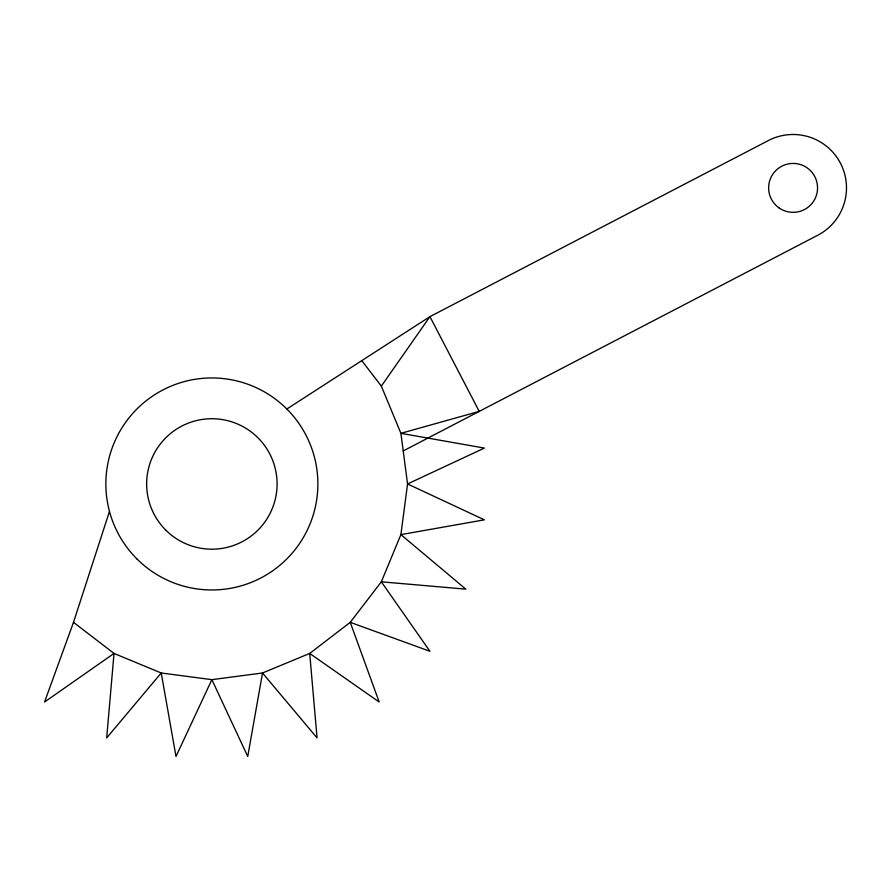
<?xml version="1.0" encoding="UTF-8"?>
<svg xmlns="http://www.w3.org/2000/svg" width="891" height="891" viewBox="0 0 891 891"><rect width="100%" height="100%" fill="white"/><g stroke="black" fill="none" stroke-linecap="round" stroke-linejoin="round"><path stroke-width="1.34" d="M361.779 360.632L381.337 386.115L400.894 433.316L407.555 483.958L400.894 534.611L381.337 581.812L350.241 622.33L309.712 653.437L262.522 672.983L211.869 679.655L161.226 672.983L114.026 653.437L44.55 702.019L73.496 622.33L109.482 511.401M381.337 386.115L429.93 316.639L768.454 140.511A53.404 53.404 0 0 1 840.469 163.242A53.404 53.404 0 0 1 817.749 235.257L403.211 450.935M286.824 409.014L429.93 316.639L479.224 411.386L400.894 433.316L484.37 448.084L407.555 483.958L484.37 519.843L400.894 534.611L465.804 589.14L381.337 581.812L429.93 651.288L350.241 622.33L379.187 702.019L309.712 653.437L317.051 737.893L262.522 672.983L247.743 756.459L211.869 679.655L175.995 756.459L161.226 672.983L106.686 737.893L114.026 653.437L73.496 622.33M778.845 207.77A24.458 24.458 0 0 0 817.437 190.284A24.458 24.458 0 0 0 783 165.603A24.458 24.458 0 0 0 778.845 207.77M136.913 558.913A105.996 105.996 0 0 0 314.256 511.401A105.996 105.996 0 0 0 184.437 381.571A105.996 105.996 0 0 0 136.913 558.913M165.748 530.089A65.232 65.232 0 0 0 274.874 500.842A65.232 65.232 0 0 0 194.984 420.953A65.232 65.232 0 0 0 165.748 530.089"/></g></svg>
